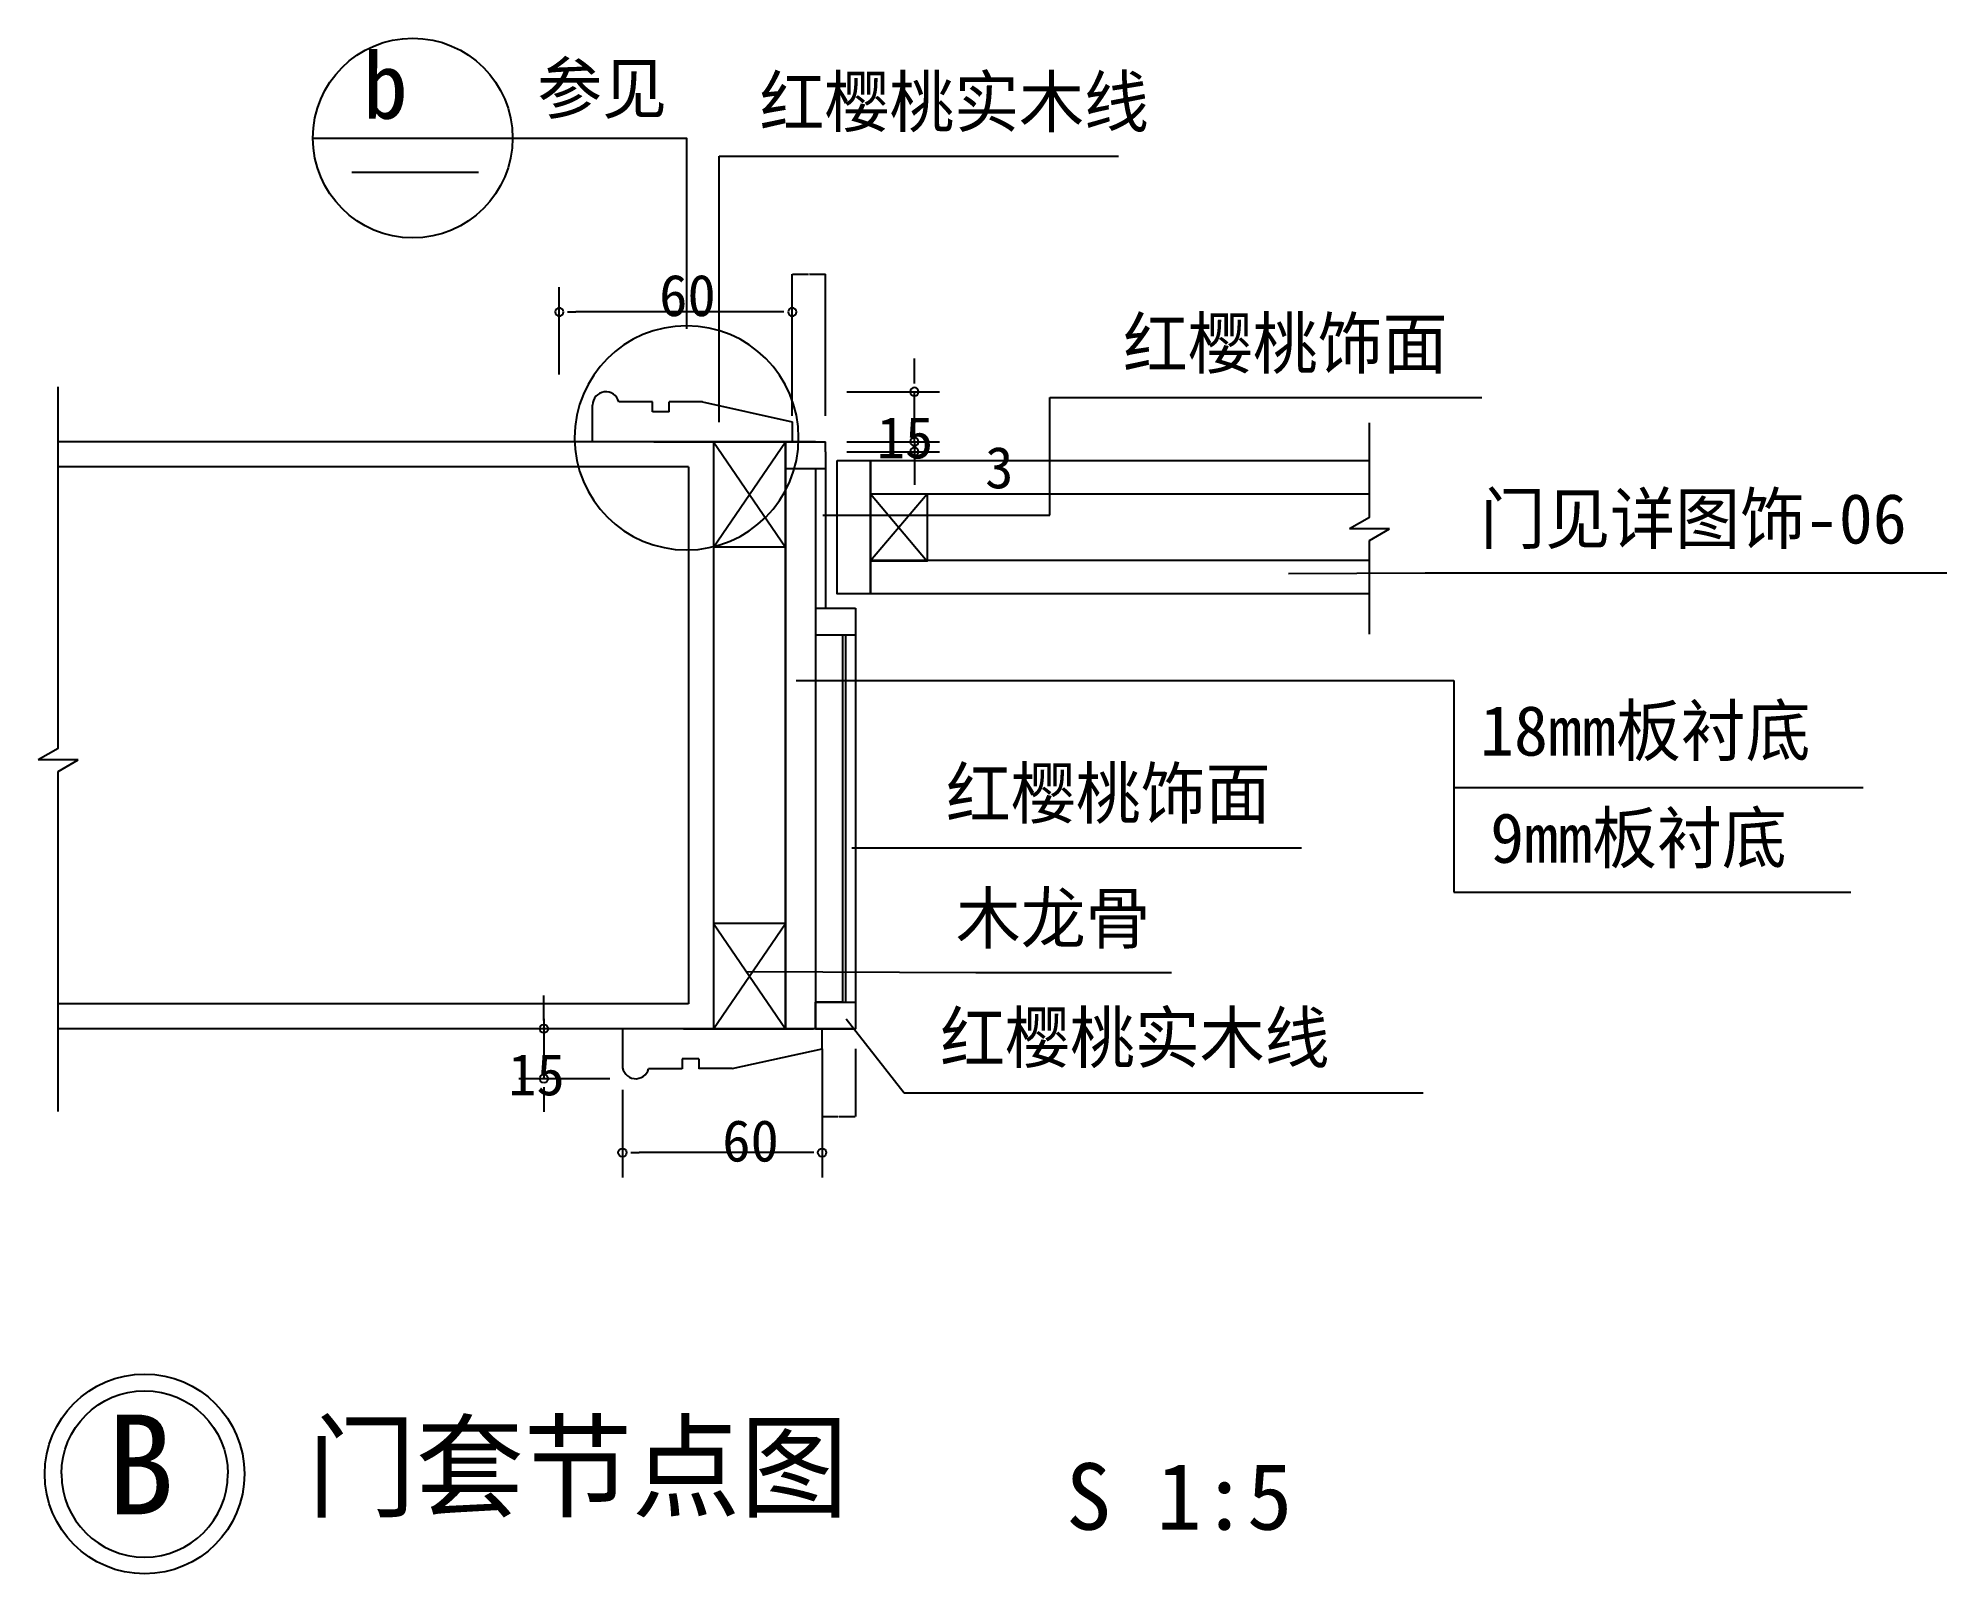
# Model space of a CAD drawing. Header units: metres. Extents: x 211647 to 215088, y 4224 to 6992.
import ezdxf

# ---------------------------------------------------------------- set-up
doc = ezdxf.new("R2010")
doc.units = ezdxf.units.M
for name, color, linetype in [('10', 8, 'Continuous'), ('15', 2, 'Continuous'), ('16', 3, 'Continuous'), ('19', 8, 'Continuous'), ('20', 1, 'Continuous'), ('7', 7, 'Continuous'), ('8', 7, 'Continuous')]:
    doc.layers.add(name, color=color, linetype=linetype)
doc.dimstyles.get("Standard").update_dxf_attribs({"dimtxt": 2.5, "dimasz": 2.5, "dimexe": 1.25, "dimexo": 0.625, "dimtad": 1, "dimcen": 2.5, "dimazin": 3, "dimtfac": 1, "dimtmove": 0, "dimatfit": 3})

# ---------------------------------------------------------------- blocks, each defined once
blk = doc.blocks.new('_DOT')
at = {"color": 0, "linetype": 'ByBlock'}
blk.add_line((-0.5, 0), (-1, 0), dxfattribs=at)
blk.add_lwpolyline([(-0.25, 0, 1), (0.25, 0, 1)], format="xyb", close=True, dxfattribs=at)
blk = doc.blocks.new('HY-4')
at = {"layer": '20'}
for points in [[(-5, 0, -1), (5, 0, -1)], [(-5, 0, 1), (5, 0, 1)]]:
    blk.add_lwpolyline(points, format="xyb", dxfattribs=at)
blk.add_circle((0, 0), 6, dxfattribs=at)
blk.add_circle((0, 0), 6, dxfattribs=at)
blk = doc.blocks.new('_CLOSEDFILLED')
at = {"color": 0, "linetype": 'BYBLOCK'}
blk.add_solid([(-1, 0), (0, 0), (-1, 0)], dxfattribs=at)
blk = doc.blocks.new('*D1')
for p, q in [((213006.37, 6311.39), (213006.37, 6566.79)), ((213006.62, 6566.79), (213035.37, 6566.79)), ((213037.37, 6566.79), (213066.12, 6566.79)), ((213066.37, 6311.42), (213066.37, 6566.79))]:
    blk.add_line(p, q)
at = {"layer": 'Defpoints'}
for p in [(213006.37, 6566.79), (213006.37, 6311.39), (213066.37, 6311.42)]:
    blk.add_point(p, dxfattribs=at)
at = {"layer": '7', "xscale": 0.25, "yscale": 0.25, "rotation": 180}
blk.add_blockref('_CLOSEDFILLED', (213006.37, 6566.79), dxfattribs=at)
at = {"layer": '7', "xscale": 0.25, "yscale": 0.25}
blk.add_blockref('_CLOSEDFILLED', (213066.37, 6566.79), dxfattribs=at)
at = {"layer": '7', "insert": (213036.37, 6566.79), "char_height": 1, "attachment_point": 5}
blk.add_mtext('10', dxfattribs=at)
blk = doc.blocks.new('*D2')
for p, q in [((213060.12, 5170.23), (213060.12, 5048.16)), ((213120.12, 5170.2), (213120.12, 5048.16)), ((213060.37, 5048.16), (213089.12, 5048.16)), ((213091.12, 5048.16), (213119.87, 5048.16))]:
    blk.add_line(p, q)
at = {"layer": 'Defpoints'}
for p in [(213060.12, 5170.23), (213120.12, 5170.2), (213060.12, 5048.16)]:
    blk.add_point(p, dxfattribs=at)
at = {"layer": '7', "xscale": 0.25, "yscale": 0.25, "rotation": 180}
blk.add_blockref('_CLOSEDFILLED', (213060.12, 5048.16), dxfattribs=at)
at = {"layer": '7', "xscale": 0.25, "yscale": 0.25}
blk.add_blockref('_CLOSEDFILLED', (213120.12, 5048.16), dxfattribs=at)
at = {"layer": '7', "insert": (213090.12, 5048.16), "char_height": 1, "attachment_point": 5}
blk.add_mtext('10', dxfattribs=at)

msp = doc.modelspace()

# ---------------------------------------------------------------- linework, layer by layer
for p, q in [((212586.37, 6385.57), (212586.37, 6543.49)), ((213006.37, 6382.56), (213006.37, 6543.49)), ((212982.63, 6498.49), (212616.37, 6498.49)), ((213226.63, 6384.57), (213226.63, 6414.57)), ((213104.88, 6354.57), (213271.63, 6354.57)), ((213226.63, 6264.57), (213226.63, 6354.57)), ((213226.63, 6264.57), (213226.63, 6354.57)), ((213226.63, 6294.57), (213226.63, 6324.57)), ((213104.88, 6264.57), (213271.63, 6264.57)), ((213104.88, 6264.57), (213271.63, 6264.57)), ((213226.63, 6264.57), (213226.63, 6246.57)), ((213226.63, 6264.57), (213226.63, 6246.57)), ((213104.88, 6246.57), (213271.63, 6246.57)), ((213226.63, 6234.57), (213226.63, 6204.57)), ((213226.63, 6216.57), (213226.63, 6186.57)), ((212558.6, 5236.23), (212558.6, 5266.23)), ((212677.42, 5206.23), (212513.6, 5206.23)), ((212677.42, 5206.23), (212513.6, 5206.23)), ((212558.6, 5224.23), (212558.6, 5206.23)), ((212558.6, 5224.23), (212558.6, 5206.23)), ((212558.6, 5206.23), (212558.6, 5116.23)), ((212558.6, 5206.23), (212558.6, 5116.23)), ((212558.6, 5176.23), (212558.6, 5146.23)), ((212677.42, 5116.23), (212513.6, 5116.23)), ((212700.12, 5096.05), (212700.12, 4938.13)), ((213060.12, 5099.06), (213060.12, 4938.13)), ((212558.6, 5086.23), (212558.6, 5056.23)), ((213030.12, 4983.13), (212730.12, 4983.13))]:
    msp.add_line(p, q)
at = {"layer": '10'}
for p, q in [((212819.37, 6219.57), (211684.88, 6219.57)), ((212819.37, 6219.57), (212819.37, 5251.23)), ((212819.37, 5251.23), (211682.75, 5251.23))]:
    msp.add_line(p, q, dxfattribs=at)
for points in [[(213087.22, 6230.89), (213147.22, 6230.89), (213147.22, 5990.39), (213087.22, 5990.39)], [(213048.99, 5916.57), (213096.83, 5916.57), (213096.83, 5254.07), (213048.99, 5254.07)], [(213048.37, 5254.07), (213120.12, 5254.07), (213120.12, 5206.23), (213048.37, 5206.23)]]:
    msp.add_lwpolyline(points, close=True, dxfattribs=at)
at = {"layer": '15'}
for p, q in [((212814.37, 6264.57), (211682.75, 6264.57)), ((212814.37, 6264.57), (211684.88, 6264.57)), ((212864.37, 6264.57), (212864.37, 5206.23)), ((212814.37, 5206.23), (211682.75, 5206.23))]:
    msp.add_line(p, q, dxfattribs=at)
at = {"layer": '16'}
for p, q in [((212754.37, 6336.57), (212693.61, 6336.57)), ((212754.37, 6318.57), (212754.37, 6336.57)), ((212784.37, 6318.57), (212784.37, 6336.57)), ((212844.37, 6336.44), (212784.37, 6336.44)), ((212844.37, 6336.44), (213006.37, 6300.57)), ((212646.37, 6264.57), (212646.37, 6330.57)), ((212784.37, 6318.57), (212754.37, 6318.57)), ((213006.37, 6300.57), (213006.37, 6264.57)), ((213048.37, 6264.57), (212646.37, 6264.57)), ((212756.66, 6264.57), (212990.66, 6264.57)), ((212864.37, 6074.57), (212994.37, 6264.57)), ((212864.37, 6264.57), (212994.37, 6074.57)), ((212994.37, 6024.57), (212994.37, 6264.57)), ((212994.37, 6264.57), (212994.37, 5206.23)), ((212994.62, 6264.57), (213066.37, 6264.57)), ((213066.37, 6246.57), (213066.37, 6264.57)), ((213066.37, 6246.57), (213066.37, 5964.57)), ((213087.22, 5990.39), (213087.22, 6230.89)), ((213087.22, 6230.89), (214047.22, 6230.89)), ((213147.22, 5990.39), (213147.22, 6230.89)), ((212994.62, 6216.57), (213066.37, 6216.57)), ((213048.37, 6216.57), (213048.37, 5206.23)), ((213147.22, 6170.89), (214047.22, 6170.89)), ((213147.22, 6170.89), (213249.37, 6049.53)), ((213147.22, 6050.39), (213249.37, 6170.89)), ((212994.37, 6074.57), (212864.37, 6074.57)), ((214047.22, 6050.39), (213147.22, 6050.39)), ((214047.22, 5990.39), (213087.22, 5990.39)), ((213048.37, 5964.57), (213120.12, 5964.57)), ((213120.12, 5964.57), (213120.12, 5206.23)), ((213048.37, 5916.57), (213120.12, 5916.57)), ((213102.12, 5916.57), (213102.12, 5254.23)), ((212994.37, 5446.23), (212994.37, 5206.23)), ((212864.37, 5206.23), (212994.37, 5396.23)), ((212864.37, 5396.23), (212994.37, 5206.23)), ((212994.37, 5396.23), (212864.37, 5396.23)), ((213048.37, 5254.23), (213120.12, 5254.23)), ((212700.12, 5206.23), (212700.12, 5140.23)), ((213060.12, 5206.23), (212700.12, 5206.23)), ((212810.41, 5206.23), (213044.41, 5206.23)), ((212858.12, 5206.23), (213042.12, 5206.23)), ((213048.37, 5206.23), (213120.12, 5206.23)), ((213060.12, 5170.23), (213060.12, 5206.23)), ((212898.12, 5134.35), (213060.12, 5170.23)), ((212808.12, 5134.23), (212747.36, 5134.23)), ((212808.12, 5152.23), (212808.12, 5134.23)), ((212838.12, 5152.23), (212808.12, 5152.23)), ((212838.12, 5152.23), (212838.12, 5134.23)), ((212898.12, 5134.35), (212838.12, 5134.35))]:
    msp.add_line(p, q, dxfattribs=at)
for points in [[(212994.37, 6216.57), (213048.37, 6216.57), (213048.37, 5206.23), (212994.37, 5206.23)], [(213147.22, 6170.89), (213249.37, 6170.89), (213249.37, 6049.53), (213147.22, 6049.53)]]:
    msp.add_lwpolyline(points, close=True, dxfattribs=at)
for centre, start, end in [((212670.37, 6330.57), 14.48, 180), ((212724.12, 5140.23), 180, 345.52)]:
    msp.add_arc(centre, 24, start, end, dxfattribs=at)
at = {"layer": '19'}
msp.add_lwpolyline([(212613.81, 6271.57, 1), (213017.9, 6271.57, 1)], format="xyb", close=True, dxfattribs=at)
at = {"layer": '20'}
for p, q in [((211682.75, 5711.64), (211682.75, 6363.53)), ((214047.22, 6128.15), (214047.22, 6298.89)), ((214047.22, 6128.15), (214011.22, 6107.37)), ((214083.22, 6107.37), (214011.22, 6107.37)), ((214047.22, 6086.59), (214083.22, 6107.37)), ((214047.22, 5917.89), (214047.22, 6086.59)), ((211682.75, 5711.64), (211646.75, 5690.86)), ((211718.75, 5690.86), (211646.75, 5690.86)), ((211682.75, 5670.07), (211718.75, 5690.86)), ((211682.75, 5057.01), (211682.75, 5670.07))]:
    msp.add_line(p, q, dxfattribs=at)
for points in [[(212142.1, 6812.08), (212502.1, 6812.08), (212815.85, 6812.08), (212815.85, 6467.96)], [(212212.11, 6750.36), (212440.93, 6750.36)]]:
    msp.add_lwpolyline(points, dxfattribs=at)
msp.add_circle((212322.1, 6812.08), 180, dxfattribs=at)

# ---------------------------------------------------------------- block references
at = {"yscale": 30, "zscale": 30}
for p, xscale, rotation in [((212586.37, 6498.49), 30, 180), ((213226.63, 6354.57), 30, 270), ((213226.63, 6264.57), 30, 270), ((213226.63, 6264.57), 30, 90), ((213226.63, 6246.57), 30, 90), ((212558.6, 5206.23), -30, 90), ((212558.6, 5206.23), -30, 270), ((212558.6, 5116.23), -30, 270), ((213060.12, 4983.13), -30, 180)]:
    msp.add_blockref('_DOT', p, dxfattribs=dict(at, xscale=xscale, rotation=rotation))
for p, xscale in [((213006.37, 6498.49), 30), ((212700.12, 4983.13), -30)]:
    msp.add_blockref('_DOT', p, dxfattribs=dict(at, xscale=xscale))
at = {"layer": '8', "xscale": 30, "yscale": 30, "zscale": 30}
msp.add_blockref('HY-4', (211838.61, 4403.64), dxfattribs=at)

# ---------------------------------------------------------------- texts
for s, height, p in [('B', 180, (211769.86, 4330.81)), ('S 1:5', 120, (213499.8, 4303.16))]:
    msp.add_text(s, height=height).set_placement(p)
at = {"char_height": 75, "attachment_point": 1}
for s, insert in [('\\A1;60', (212766.37, 6565.99)), ('\\A1;15', (213158.68, 6309.57)), ('\\A1;3', (213354.13, 6255.57)), ('\\A1;15', (212494.15, 5161.23)), ('\\A1;60', (212880.12, 5041.92))]:
    msp.add_mtext(s, dxfattribs=dict(at, insert=insert))
at = {"layer": '8'}
for s, height, p in [('b', 120, (212231.81, 6847.25)), ('参见', 90, (212546.52, 6856.62)), ('门套节点图', 150, (212132.43, 4341.54))]:
    msp.add_text(s, height=height, dxfattribs=at).set_placement(p)
at = {"layer": '8', "char_height": 90, "attachment_point": 1}
for s, insert in [('红樱桃实木线', (212947.34, 6922.42)), ('红樱桃饰面', (213602.63, 6486.9)), ('门见详图饰-06', (214247.07, 6170.99)), ('18mm板衬底', (214246.45, 5788.72)), ('红樱桃饰面', (213283.44, 5675.76)), ('9mm板衬底', (214264.7, 5595.45)), ('木龙骨', (213301.26, 5450.66)), ('红樱桃实木线', (213273, 5235.29))]:
    msp.add_mtext(s, dxfattribs=dict(at, insert=insert))

# ---------------------------------------------------------------- dimensions: what is measured, and where the dimension line sits
at = {"layer": '7'}
for base, p1, p2, picture, middle in [((213006.37, 6566.79), (213006.37, 6311.39), (213066.37, 6311.42), '*D1', (213036.37, 6566.79)), ((213060.12, 5048.16), (213060.12, 5170.23), (213120.12, 5170.2), '*D2', (213090.12, 5048.16))]:
    dim = msp.add_linear_dim(base=base, p1=p1, p2=p2, text='10', dimstyle='Standard', dxfattribs=at)
    dim.commit()
    dim.dimension.update_dxf_attribs({"geometry": picture, "text_midpoint": middle})

# ---------------------------------------------------------------- leaders
for points in [[(212874.29, 6299.75), (212874.29, 6779.4), (213594.47, 6779.4)], [(213061.23, 6131.97), (213470.93, 6131.97), (213470.93, 6344.08), (214249.8, 6344.08)], [(213901.06, 6027.25), (214147.65, 6027.97), (215088.02, 6027.97)], [(213113.92, 5532.7), (213440.24, 5532.74), (213924.29, 5532.74)], [(212923.94, 5309.59), (213337.37, 5307.64), (213690.25, 5307.64)], [(213103.54, 5224.13), (213208.03, 5090.49), (214144.17, 5090.49)]]:
    msp.add_leader(points, dimstyle='Standard', dxfattribs=at)
at = {"layer": '8'}
for points in [[(213013.45, 5834.34), (214199.3, 5834.34), (214199.3, 5641.22), (214937.04, 5641.22)], [(213071.94, 5834.34), (214199.3, 5834.34), (214199.3, 5452.43), (214914.93, 5452.43)]]:
    msp.add_leader(points, dimstyle='Standard', dxfattribs=at)

doc.saveas('drawing.dxf')
